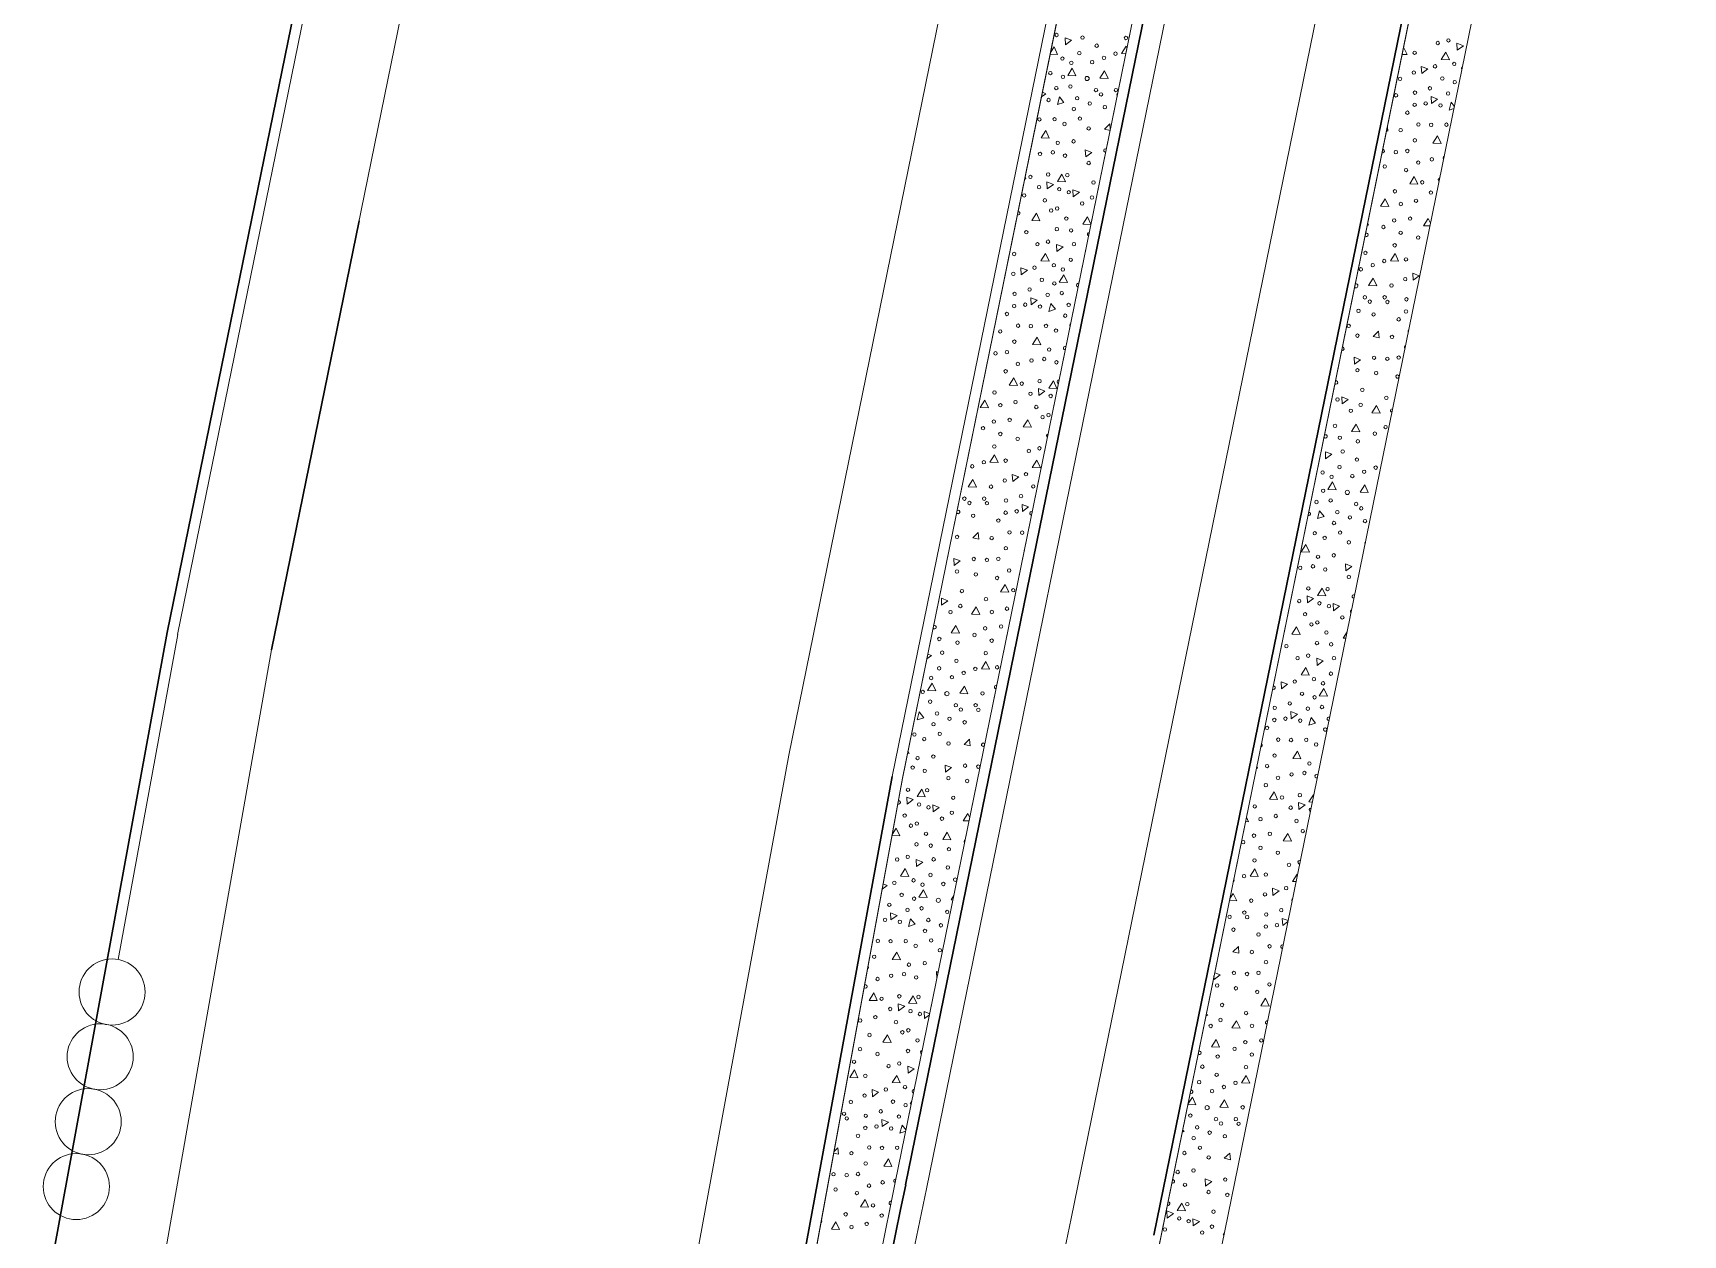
# Model space of a CAD drawing. Extents: x 2536801 to 2538856, y 7112140 to 7131569.
# Drawn here: x 2538468.1 to 2538624.5, y 7130011.7 to 7130125.7 of the extents above; entities that cross this region are included whole.
import ezdxf

# ---------------------------------------------------------------- set-up
doc = ezdxf.new("R2010")
doc.units = 0
doc.header["$LTSCALE"] = 100
doc.header["$MEASUREMENT"] = 0
doc.linetypes.add('DGN Style 1', pattern=[249.36287, 0.414913, -248.947956])
for name, color, linetype, lineweight in [('D_BOC_RMP', 1, 'Continuous', 13), ('D_CTB_1', 2, 'Continuous', 0), ('D_EOS_ML', 7, 'Continuous', 30), ('D_EOS_RMP', 1, 'Continuous', 30), ('D_EOT_ML', 7, 'Continuous', 13), ('D_EOT_RMP', 1, 'Continuous', 13), ('D_RIPRAP_1', 7, 'Continuous', 0)]:
    doc.layers.add(name, color=color, linetype=linetype, lineweight=lineweight)

msp = doc.modelspace()

# ---------------------------------------------------------------- linework, layer by layer
at = {"layer": 'D_BOC_RMP', "lineweight": 0}
msp.add_line((2538572.54, 7129999.62), (2538602.72, 7130147.53), dxfattribs=at)
at = {"layer": 'D_CTB_1', "linetype": 'Continuous', "lineweight": 0, "ltscale": 0.025}
for p, q in [((2538481.84, 7130068.67), (2538703.42, 7131154.81)), ((2538549.83, 7130016.71), (2538577.57, 7130152.66)), ((2538550.5, 7130055.02), (2538570.49, 7130153.01)), ((2538476.2, 7130037.86), (2538481.85, 7130068.67)), ((2538516.11, 7129867.42), (2538550.51, 7130055.04))]:
    msp.add_line(p, q, dxfattribs=at)
at = {"layer": 'D_CTB_1', "linetype": 'Continuous', "lineweight": 13}
for centre in [(2538475.63, 7130034.78), (2538474.5, 7130028.64), (2538473.37, 7130022.49), (2538472.24, 7130016.34)]:
    msp.add_circle(centre, 3.13, dxfattribs=at)
at = {"layer": 'D_CTB_1', "linetype": 'Continuous', "lineweight": 0, "ltscale": 0.025, "extrusion": (0, 0, -1)}
msp.add_arc((-2549729.58, 7127736.07), 11410, 10.761822, 11.529987, dxfattribs=at)
at = {"layer": 'D_EOS_ML'}
for p, q in [((2538480.86, 7130068.86), (2538786.35, 7131566.38)), ((2538430.49, 7129794.15), (2538480.86, 7130068.86)), ((2538515.12, 7129867.6), (2538549.53, 7130055.22))]:
    msp.add_line(p, q, dxfattribs=at)
at = {"layer": 'D_EOS_ML', "color": 253, "linetype": 'DGN Style 1'}
msp.add_line((2538490.73, 7130067.22), (2538763.58, 7131404.71), dxfattribs=at)
at = {"layer": 'D_EOS_RMP'}
for p, q in [((2538550.81, 7130016.51), (2538578.55, 7130152.46)), ((2538574.33, 7130011.72), (2538602.06, 7130147.67))]:
    msp.add_line(p, q, dxfattribs=at)
at = {"layer": 'D_EOS_RMP', "extrusion": (0, 0, -1)}
msp.add_arc((-2549729.58, 7127736.07), 11409, 10.761822, 11.529987, dxfattribs=at)
at = {"layer": 'D_EOT_ML'}
for p, q in [((2538490.73, 7130067.22), (2538796.15, 7131564.38)), ((2538539.73, 7130057.22), (2538559.72, 7130155.2)), ((2538549.53, 7130055.22), (2538569.52, 7130153.2)), ((2538442.29, 7129791.99), (2538490.73, 7130067.22)), ((2538489.5, 7129783.33), (2538539.73, 7130057.22))]:
    msp.add_line(p, q, dxfattribs=at)
at = {"layer": 'D_EOT_RMP'}
for p, q in [((2538552.77, 7130016.11), (2538580.51, 7130152.07)), ((2538566.49, 7130013.32), (2538594.22, 7130149.27))]:
    msp.add_line(p, q, dxfattribs=at)
at = {"layer": 'D_EOT_RMP', "extrusion": (0, 0, -1)}
for radius in [11407, 11393]:
    msp.add_arc((-2549729.58, 7127736.07), radius, 10.536521, 11.529987, dxfattribs=at)
at = {"layer": 'D_RIPRAP_1', "color": 7, "linetype": 'Continuous', "lineweight": 0}
for p, q in [((2538569.64, 7130116.55), (2538570.16, 7130117.05)), ((2538570.17, 7130116.43), (2538569.64, 7130116.55)), ((2538570.16, 7130117.05), (2538570.2, 7130116.57)), ((2538596.49, 7130116.36), (2538596.36, 7130116.39)), ((2538596.45, 7130116.81), (2538596.49, 7130116.36)), ((2538595.1, 7130096.91), (2538595.62, 7130097.4)), ((2538595.68, 7130096.78), (2538595.1, 7130096.91)), ((2538595.62, 7130097.4), (2538595.68, 7130096.78)), ((2538557.17, 7130077.83), (2538557.68, 7130078.33)), ((2538557.74, 7130077.7), (2538557.17, 7130077.83)), ((2538557.68, 7130078.33), (2538557.74, 7130077.7)), ((2538594.29, 7130077.32), (2538594.36, 7130077.39)), ((2538594.34, 7130077.31), (2538594.29, 7130077.32)), ((2538556.35, 7130058.25), (2538556.87, 7130058.74)), ((2538556.87, 7130058.74), (2538556.93, 7130058.12)), ((2538556.93, 7130058.12), (2538556.35, 7130058.25)), ((2538581.81, 7130038.6), (2538582.33, 7130039.1)), ((2538582.39, 7130038.47), (2538581.81, 7130038.6)), ((2538582.33, 7130039.1), (2538582.39, 7130038.47)), ((2538544.46, 7130019.4), (2538544, 7130019.5)), ((2538544.03, 7130019.67), (2538544.4, 7130020.02)), ((2538544.4, 7130020.02), (2538544.46, 7130019.4)), ((2538581, 7130019.02), (2538581.52, 7130019.51)), ((2538581.52, 7130019.51), (2538581.58, 7130018.88)), ((2538581.58, 7130018.88), (2538581, 7130019.02))]:
    msp.add_line(p, q, dxfattribs=at)
at = {"layer": 'D_RIPRAP_1', "color": 7, "lineweight": 0, "flags": 128}
for points in [[(2538612.87, 7130289.8), (2538599.24, 7130293.95), (2538550.51, 7130055.04), (2538550.51, 7130055.04), (2538550.51, 7130055.02), (2538516.11, 7129867.42), (2538516.11, 7129867.42), (2538520.26, 7129866.63)], [(2538577.16, 7129993.93), (2538577.32, 7129993.89), (2538627.21, 7130238.44), (2538627.05, 7130238.47)], [(2538549.83, 7130016.71), (2538577.57, 7130152.66)], [(2538602.72, 7130147.53), (2538572.54, 7129999.62)]]:
    msp.add_lwpolyline(points, dxfattribs=at)
at = {"layer": 'D_RIPRAP_1', "color": 7, "linetype": 'Continuous', "lineweight": 0, "flags": 128}
for points in [[(2538564.54, 7130123.83), (2538564.87, 7130124.36), (2538565.21, 7130123.63), (2538564.51, 7130123.66)], [(2538571.66, 7130123.7), (2538571.26, 7130123.72), (2538571.7, 7130124.41), (2538571.77, 7130124.26)], [(2538597.98, 7130124.34), (2538598.32, 7130123.62), (2538597.84, 7130123.64)], [(2538563.77, 7130120.05), (2538564.09, 7130119.92), (2538563.68, 7130119.62)], [(2538602.75, 7130118.51), (2538602.3, 7130118.37), (2538602.5, 7130119.11), (2538602.79, 7130118.75)], [(2538562.13, 7130112.03), (2538562.21, 7130111.85), (2538562.1, 7130111.86)], [(2538568.35, 7130107.51), (2538567.6, 7130107.54), (2538568.04, 7130108.24), (2538568.36, 7130107.54)], [(2538594.57, 7130107.62), (2538594.65, 7130107.45), (2538594.54, 7130107.45)], [(2538600.48, 7130107.38), (2538599.88, 7130107.4), (2538600.32, 7130108.1), (2538600.53, 7130107.64)], [(2538591.39, 7130092), (2538591.42, 7130091.93), (2538591.37, 7130091.93)], [(2538589.84, 7130084.43), (2538589.86, 7130084.4), (2538589.84, 7130084.4)], [(2538562.04, 7130076.57), (2538562.02, 7130076.57), (2538562.06, 7130076.64)], [(2538592.5, 7130068.3), (2538592.25, 7130068.31), (2538592.63, 7130068.91)], [(2538552.91, 7130066.81), (2538553.25, 7130066.68), (2538552.82, 7130066.36)], [(2538551.03, 7130057.62), (2538551.13, 7130057.4), (2538550.99, 7130057.41)], [(2538589.34, 7130052.78), (2538589.02, 7130052.79), (2538589.45, 7130053.48), (2538589.47, 7130053.44)], [(2538556.82, 7130050.99), (2538556.25, 7130051.01), (2538556.69, 7130051.71), (2538556.88, 7130051.28)], [(2538583.1, 7130051.36), (2538583.3, 7130050.92), (2538583.01, 7130050.93)], [(2538549.54, 7130049.71), (2538549.91, 7130050.3), (2538550.25, 7130049.58), (2538549.52, 7130049.61)], [(2538587.8, 7130045.25), (2538587.46, 7130045.26), (2538587.89, 7130045.96), (2538587.93, 7130045.88)], [(2538548.68, 7130045.03), (2538549.06, 7130044.88), (2538548.59, 7130044.53)], [(2538555.3, 7130043.49), (2538555.11, 7130043.5), (2538555.38, 7130043.93)], [(2538581.52, 7130043.65), (2538581.83, 7130044.13), (2538582.17, 7130043.41), (2538581.48, 7130043.44)], [(2538587.03, 7130041.46), (2538586.53, 7130041.09), (2538586.49, 7130041.76), (2538587.05, 7130041.55)], [(2538553.78, 7130036.04), (2538553.77, 7130036.04), (2538553.73, 7130036.71), (2538553.9, 7130036.64)], [(2538580.09, 7130036.61), (2538580.62, 7130036.4), (2538580.04, 7130035.98), (2538580.02, 7130036.3)], [(2538553.08, 7130032.62), (2538552.6, 7130032.26), (2538552.56, 7130032.93), (2538553.1, 7130032.72)], [(2538579.29, 7130032.69), (2538579.45, 7130032.63), (2538579.24, 7130032.48)], [(2538551.35, 7130024.17), (2538551.25, 7130024.18), (2538551.4, 7130024.42)], [(2538577.54, 7130024.14), (2538577.97, 7130024.81), (2538578.31, 7130024.09), (2538577.54, 7130024.12)], [(2538550.83, 7130021.59), (2538550.27, 7130021.4), (2538550.47, 7130022.15), (2538550.85, 7130021.68)], [(2538577.05, 7130021.71), (2538577.18, 7130021.55), (2538577, 7130021.49)], [(2538549.29, 7130014.02), (2538549.29, 7130014.09), (2538549.3, 7130014.08)], [(2538580.97, 7130011.78), (2538580.9, 7130011.78), (2538581.01, 7130011.96)]]:
    msp.add_lwpolyline(points, dxfattribs=at)
for points in [[(2538565.95, 7130124.55), (2538565.92, 7130125.22), (2538566.53, 7130124.98)], [(2538603.07, 7130124.04), (2538603.04, 7130124.71), (2538603.65, 7130124.47)], [(2538599.7, 7130121.83), (2538599.66, 7130122.5), (2538600.28, 7130122.26)], [(2538602.33, 7130123.12), (2538601.55, 7130123.15), (2538601.99, 7130123.85)], [(2538566.94, 7130121.62), (2538566.16, 7130121.65), (2538566.6, 7130122.35)], [(2538569.99, 7130121.36), (2538569.21, 7130121.39), (2538569.65, 7130122.09)], [(2538565.81, 7130119.09), (2538565.18, 7130118.88), (2538565.38, 7130119.62)], [(2538600.63, 7130118.98), (2538600.59, 7130119.66), (2538601.21, 7130119.41)], [(2538564.42, 7130115.71), (2538563.64, 7130115.74), (2538564.08, 7130116.44)], [(2538601.54, 7130115.2), (2538600.76, 7130115.23), (2538601.2, 7130115.92)], [(2538567.87, 7130113.93), (2538567.83, 7130114.6), (2538568.45, 7130114.35)], [(2538564.23, 7130110.89), (2538564.2, 7130111.56), (2538564.82, 7130111.32)], [(2538565.96, 7130111.57), (2538565.18, 7130111.61), (2538565.62, 7130112.3)], [(2538599.34, 7130111.34), (2538598.56, 7130111.37), (2538599, 7130112.07)], [(2538566.69, 7130110.15), (2538566.66, 7130110.82), (2538567.27, 7130110.58)], [(2538563.53, 7130107.88), (2538562.76, 7130107.91), (2538563.2, 7130108.61)], [(2538596.58, 7130109.23), (2538595.81, 7130109.26), (2538596.25, 7130109.95)], [(2538565.14, 7130104.97), (2538565.1, 7130105.64), (2538565.72, 7130105.4)], [(2538564.4, 7130104.05), (2538563.62, 7130104.08), (2538564.06, 7130104.77)], [(2538597.5, 7130104.04), (2538596.73, 7130104.07), (2538597.17, 7130104.77)], [(2538561.76, 7130102.75), (2538561.73, 7130103.42), (2538562.34, 7130103.18)], [(2538566.13, 7130102.04), (2538565.35, 7130102.07), (2538565.79, 7130102.76)], [(2538595.45, 7130101.71), (2538594.67, 7130101.75), (2538595.11, 7130102.44)], [(2538598.88, 7130102.24), (2538598.85, 7130102.91), (2538599.46, 7130102.67)], [(2538562.69, 7130099.91), (2538562.66, 7130100.58), (2538563.27, 7130100.34)], [(2538565, 7130099.5), (2538564.36, 7130099.29), (2538564.57, 7130100.04)], [(2538563.61, 7130096.12), (2538562.83, 7130096.16), (2538563.27, 7130096.85)], [(2538593.33, 7130094.28), (2538593.29, 7130094.95), (2538593.91, 7130094.71)], [(2538561.4, 7130092.27), (2538560.62, 7130092.3), (2538561.06, 7130092.99)], [(2538563.42, 7130091.31), (2538563.39, 7130091.98), (2538564, 7130091.74)], [(2538565.14, 7130091.99), (2538564.37, 7130092.02), (2538564.81, 7130092.71)], [(2538558.65, 7130090.15), (2538557.87, 7130090.18), (2538558.31, 7130090.88)], [(2538592.16, 7130090.51), (2538592.12, 7130091.18), (2538592.74, 7130090.93)], [(2538595.77, 7130089.64), (2538594.99, 7130089.67), (2538595.43, 7130090.37)], [(2538562.72, 7130088.3), (2538561.94, 7130088.33), (2538562.38, 7130089.02)], [(2538593.84, 7130087.86), (2538593.06, 7130087.9), (2538593.5, 7130088.59)], [(2538559.57, 7130084.97), (2538558.79, 7130085), (2538559.23, 7130085.69)], [(2538563.58, 7130084.46), (2538562.81, 7130084.49), (2538563.25, 7130085.19)], [(2538590.6, 7130085.32), (2538590.57, 7130085.99), (2538591.18, 7130085.75)], [(2538560.95, 7130083.17), (2538560.91, 7130083.84), (2538561.53, 7130083.6)], [(2538557.52, 7130082.64), (2538556.74, 7130082.67), (2538557.18, 7130083.36)], [(2538591.59, 7130082.39), (2538590.81, 7130082.42), (2538591.25, 7130083.12)], [(2538594.64, 7130082.13), (2538593.86, 7130082.16), (2538594.3, 7130082.85)], [(2538561.88, 7130080.33), (2538561.84, 7130081), (2538562.46, 7130080.75)], [(2538590.46, 7130079.86), (2538589.83, 7130079.65), (2538590.03, 7130080.39)], [(2538589.07, 7130076.48), (2538588.29, 7130076.51), (2538588.73, 7130077.2)], [(2538555.39, 7130075.21), (2538555.36, 7130075.88), (2538555.97, 7130075.63)], [(2538592.51, 7130074.7), (2538592.48, 7130075.37), (2538593.09, 7130075.12)], [(2538560.59, 7130072.68), (2538559.81, 7130072.71), (2538560.25, 7130073.41)], [(2538590.61, 7130072.34), (2538589.83, 7130072.37), (2538590.27, 7130073.07)], [(2538554.22, 7130071.43), (2538554.19, 7130072.1), (2538554.8, 7130071.86)], [(2538557.84, 7130070.57), (2538557.06, 7130070.6), (2538557.5, 7130071.29)], [(2538588.88, 7130071.66), (2538588.85, 7130072.33), (2538589.46, 7130072.09)], [(2538591.34, 7130070.92), (2538591.31, 7130071.59), (2538591.92, 7130071.35)], [(2538555.91, 7130068.79), (2538555.13, 7130068.82), (2538555.57, 7130069.52)], [(2538588.18, 7130068.65), (2538587.4, 7130068.68), (2538587.84, 7130069.38)], [(2538589.79, 7130065.74), (2538589.75, 7130066.41), (2538590.37, 7130066.16)], [(2538558.76, 7130065.38), (2538557.98, 7130065.41), (2538558.42, 7130066.11)], [(2538589.05, 7130064.81), (2538588.27, 7130064.85), (2538588.71, 7130065.54)], [(2538553.66, 7130063.32), (2538552.88, 7130063.35), (2538553.32, 7130064.04)], [(2538556.7, 7130063.05), (2538555.93, 7130063.09), (2538556.37, 7130063.78)], [(2538586.41, 7130063.52), (2538586.38, 7130064.19), (2538586.99, 7130063.95)], [(2538590.78, 7130062.81), (2538590, 7130062.84), (2538590.44, 7130063.53)], [(2538552.53, 7130060.78), (2538551.89, 7130060.57), (2538552.1, 7130061.32)], [(2538587.34, 7130060.68), (2538587.31, 7130061.35), (2538587.92, 7130061.11)], [(2538589.65, 7130060.27), (2538589.01, 7130060.06), (2538589.22, 7130060.81)], [(2538588.25, 7130056.89), (2538587.48, 7130056.92), (2538587.92, 7130057.62)], [(2538554.58, 7130055.62), (2538554.54, 7130056.29), (2538555.16, 7130056.05)], [(2538552.67, 7130053.27), (2538551.89, 7130053.3), (2538552.33, 7130053.99)], [(2538586.05, 7130053.04), (2538585.27, 7130053.07), (2538585.71, 7130053.76)], [(2538550.95, 7130052.59), (2538550.91, 7130053.26), (2538551.53, 7130053.02)], [(2538553.41, 7130051.85), (2538553.37, 7130052.52), (2538553.99, 7130052.27)], [(2538588.07, 7130052.08), (2538588.03, 7130052.75), (2538588.65, 7130052.51)], [(2538555.09, 7130049.2), (2538554.32, 7130049.24), (2538554.75, 7130049.93)], [(2538587.37, 7130049.07), (2538586.59, 7130049.1), (2538587.03, 7130049.79)], [(2538551.11, 7130045.74), (2538550.33, 7130045.77), (2538550.77, 7130046.47)], [(2538551.85, 7130046.66), (2538551.82, 7130047.33), (2538552.43, 7130047.09)], [(2538584.22, 7130045.73), (2538583.44, 7130045.77), (2538583.88, 7130046.46)], [(2538552.84, 7130043.73), (2538552.07, 7130043.76), (2538552.51, 7130044.46)], [(2538585.6, 7130043.94), (2538585.56, 7130044.61), (2538586.18, 7130044.37)], [(2538549.41, 7130041.61), (2538549.37, 7130042.28), (2538549.99, 7130042.03)], [(2538551.71, 7130041.2), (2538551.08, 7130040.99), (2538551.28, 7130041.73)], [(2538550.32, 7130037.82), (2538549.54, 7130037.85), (2538549.98, 7130038.54)], [(2538548.12, 7130033.96), (2538547.34, 7130033.99), (2538547.78, 7130034.69)], [(2538550.14, 7130033), (2538550.1, 7130033.67), (2538550.72, 7130033.43)], [(2538551.86, 7130033.68), (2538551.08, 7130033.72), (2538551.52, 7130034.41)], [(2538585.24, 7130033.45), (2538584.46, 7130033.48), (2538584.9, 7130034.18)], [(2538582.49, 7130031.34), (2538581.71, 7130031.37), (2538582.15, 7130032.06)], [(2538549.44, 7130029.99), (2538548.66, 7130030.02), (2538549.1, 7130030.72)], [(2538580.55, 7130029.56), (2538579.78, 7130029.59), (2538580.22, 7130030.29)], [(2538546.28, 7130026.66), (2538545.51, 7130026.69), (2538545.95, 7130027.39)], [(2538551.04, 7130027.08), (2538551.01, 7130027.75), (2538551.62, 7130027.51)], [(2538550.3, 7130026.16), (2538549.52, 7130026.19), (2538549.96, 7130026.88)], [(2538583.41, 7130026.15), (2538582.63, 7130026.18), (2538583.07, 7130026.88)], [(2538547.66, 7130024.86), (2538547.63, 7130025.53), (2538548.25, 7130025.29)], [(2538581.35, 7130023.82), (2538580.58, 7130023.85), (2538581.02, 7130024.55)], [(2538548.6, 7130022.02), (2538548.56, 7130022.69), (2538549.18, 7130022.45)], [(2538549.51, 7130018.23), (2538548.73, 7130018.27), (2538549.17, 7130018.96)], [(2538579.23, 7130016.39), (2538579.19, 7130017.06), (2538579.81, 7130016.82)], [(2538547.3, 7130014.38), (2538546.53, 7130014.41), (2538546.97, 7130015.1)], [(2538577.32, 7130014.04), (2538576.54, 7130014.07), (2538576.98, 7130014.76)], [(2538575.6, 7130013.36), (2538575.56, 7130014.03), (2538576.18, 7130013.79)], [(2538578.06, 7130012.62), (2538578.02, 7130013.29), (2538578.64, 7130013.04)], [(2538544.55, 7130012.26), (2538543.77, 7130012.29), (2538544.21, 7130012.99)]]:
    msp.add_lwpolyline(points, close=True, dxfattribs=at)
at = {"layer": 'D_RIPRAP_1', "color": 7, "linetype": 'Continuous', "lineweight": 0}
for centre, radius in [((2538565.11, 7130125.48), 0.163), ((2538567.56, 7130125.24), 0.163), ((2538568.91, 7130124.47), 0.163), ((2538571.68, 7130125.2), 0.163), ((2538601.22, 7130124.72), 0.163), ((2538602.23, 7130124.97), 0.163), ((2538565.66, 7130123.25), 0.163), ((2538566.51, 7130122.84), 0.163), ((2538567.26, 7130123.76), 0.163), ((2538568.48, 7130122.91), 0.163), ((2538569.6, 7130123.32), 0.163), ((2538570.69, 7130123.71), 0.163), ((2538599.03, 7130123.8), 0.163), ((2538600.96, 7130122.51), 0.163), ((2538602.78, 7130122.74), 0.163), ((2538564.52, 7130121.87), 0.163), ((2538565.71, 7130121.52), 0.163), ((2538568, 7130121.36), 0.199), ((2538597.65, 7130121.33), 0.163), ((2538598.95, 7130121.92), 0.163), ((2538601.65, 7130121.36), 0.163), ((2538602.83, 7130121.01), 0.163), ((2538564.35, 7130119.32), 0.163), ((2538565.08, 7130120.45), 0.163), ((2538566.42, 7130120.6), 0.163), ((2538567.06, 7130119.49), 0.163), ((2538568.84, 7130120.26), 0.163), ((2538569.32, 7130119.85), 0.163), ((2538570.73, 7130120.26), 0.163), ((2538597.26, 7130119.76), 0.163), ((2538599.06, 7130120.02), 0.163), ((2538600.48, 7130120.43), 0.163), ((2538602.2, 7130119.94), 0.163), ((2538566.74, 7130118.46), 0.163), ((2538568.25, 7130118.99), 0.163), ((2538569.68, 7130118.64), 0.163), ((2538598.34, 7130118.12), 0.163), ((2538599.03, 7130118.87), 0.163), ((2538600.08, 7130119), 0.163), ((2538601.48, 7130118.81), 0.163), ((2538563.48, 7130117.48), 0.163), ((2538564.92, 7130117.5), 0.163), ((2538565.86, 7130117.05), 0.163), ((2538567.32, 7130117.56), 0.163), ((2538568.15, 7130116.63), 0.163), ((2538597.71, 7130116.46), 0.163), ((2538599.39, 7130117), 0.163), ((2538600.6, 7130116.97), 0.163), ((2538602.04, 7130116.98), 0.163), ((2538565.22, 7130115.26), 0.163), ((2538566.72, 7130115.4), 0.163), ((2538598.34, 7130114.49), 0.163), ((2538599.05, 7130115.5), 0.163), ((2538563.54, 7130114.21), 0.163), ((2538564.75, 7130114.36), 0.163), ((2538565.91, 7130114.05), 0.163), ((2538568.15, 7130113.35), 0.163), ((2538596.2, 7130113.02), 0.163), ((2538597.25, 7130114.38), 0.163), ((2538599.37, 7130113.39), 0.163), ((2538600.66, 7130113.7), 0.163), ((2538562.63, 7130112.03), 0.163), ((2538564.31, 7130112.26), 0.163), ((2538566.13, 7130112.2), 0.163), ((2538568.61, 7130111.5), 0.163), ((2538598.22, 7130112.68), 0.163), ((2538599.75, 7130111.52), 0.163), ((2538562.04, 7130110.28), 0.163), ((2538563.45, 7130111.06), 0.163), ((2538564, 7130109.81), 0.163), ((2538565.36, 7130110.86), 0.163), ((2538566.26, 7130110.58), 0.163), ((2538568.46, 7130110.08), 0.163), ((2538597.16, 7130110.67), 0.163), ((2538600.57, 7130110.55), 0.163), ((2538564.6, 7130108.85), 0.163), ((2538565.16, 7130109.04), 0.163), ((2538567.53, 7130109.51), 0.163), ((2538597.72, 7130109.46), 0.163), ((2538599.16, 7130109.77), 0.163), ((2538562.24, 7130106.79), 0.163), ((2538565.13, 7130107.08), 0.163), ((2538566.03, 7130108.08), 0.163), ((2538566.48, 7130106.96), 0.163), ((2538596.07, 7130107.28), 0.163), ((2538597.09, 7130107.91), 0.163), ((2538597.71, 7130106.74), 0.163), ((2538598.6, 7130108.08), 0.163), ((2538563.29, 7130105.65), 0.163), ((2538564.3, 7130105.89), 0.163), ((2538566.75, 7130105.66), 0.163), ((2538597.14, 7130105.55), 0.163), ((2538599.36, 7130106.28), 0.163), ((2538561.09, 7130104.73), 0.163), ((2538564.85, 7130103.66), 0.163), ((2538566.45, 7130104.18), 0.163), ((2538594.37, 7130104.83), 0.163), ((2538595.06, 7130103.67), 0.163), ((2538596.15, 7130104.06), 0.163), ((2538598.21, 7130104.21), 0.163), ((2538561.01, 7130102.85), 0.163), ((2538563.02, 7130103.43), 0.163), ((2538563.71, 7130102.28), 0.163), ((2538565.7, 7130103.26), 0.163), ((2538593.94, 7130103.27), 0.163), ((2538598.14, 7130102.34), 0.163), ((2538561.13, 7130100.94), 0.163), ((2538562.55, 7130101.36), 0.163), ((2538564.26, 7130100.86), 0.163), ((2538564.9, 7130101.94), 0.163), ((2538565.6, 7130101.02), 0.163), ((2538594.31, 7130100.62), 0.163), ((2538596.19, 7130100.62), 0.163), ((2538596.84, 7130101.74), 0.163), ((2538598.25, 7130100.43), 0.163), ((2538560.4, 7130099.04), 0.163), ((2538561.09, 7130099.79), 0.163), ((2538562.14, 7130099.92), 0.163), ((2538563.54, 7130099.74), 0.163), ((2538565.93, 7130098.88), 0.163), ((2538566.25, 7130099.9), 0.163), ((2538593.71, 7130099.34), 0.163), ((2538594.78, 7130100.21), 0.163), ((2538595.14, 7130099), 0.163), ((2538596.45, 7130100.18), 0.163), ((2538598.21, 7130099.28), 0.163), ((2538559.77, 7130097.39), 0.163), ((2538561.46, 7130097.93), 0.163), ((2538562.67, 7130097.89), 0.163), ((2538564.11, 7130097.91), 0.163), ((2538565.05, 7130097.47), 0.163), ((2538592.79, 7130097.91), 0.163), ((2538597.52, 7130098.53), 0.163), ((2538561.11, 7130096.42), 0.163), ((2538593.61, 7130096.99), 0.163), ((2538596.89, 7130096.87), 0.163), ((2538559.32, 7130095.31), 0.163), ((2538560.4, 7130095.42), 0.163), ((2538561.44, 7130094.31), 0.163), ((2538562.73, 7130094.63), 0.163), ((2538563.94, 7130094.77), 0.163), ((2538564.41, 7130095.67), 0.163), ((2538565.09, 7130094.46), 0.163), ((2538595.19, 7130094.89), 0.163), ((2538596.44, 7130094.8), 0.163), ((2538597.52, 7130094.91), 0.163), ((2538560.28, 7130093.61), 0.163), ((2538563.5, 7130092.67), 0.163), ((2538593.61, 7130093.71), 0.163), ((2538595.39, 7130093.44), 0.163), ((2538559.23, 7130091.6), 0.163), ((2538561.81, 7130092.44), 0.163), ((2538562.64, 7130091.48), 0.163), ((2538564.55, 7130091.27), 0.163), ((2538594.07, 7130091.85), 0.163), ((2538596.35, 7130091.09), 0.163), ((2538559.78, 7130090.39), 0.163), ((2538561.22, 7130090.69), 0.163), ((2538563.19, 7130090.22), 0.163), ((2538591.72, 7130090.94), 0.163), ((2538592.99, 7130089.87), 0.163), ((2538593.92, 7130090.43), 0.163), ((2538558.14, 7130088.21), 0.163), ((2538559.16, 7130088.84), 0.163), ((2538560.66, 7130089), 0.163), ((2538563.78, 7130089.26), 0.163), ((2538564.34, 7130089.46), 0.163), ((2538591.49, 7130088.44), 0.163), ((2538596.28, 7130088.32), 0.163), ((2538559.21, 7130086.48), 0.163), ((2538559.78, 7130087.67), 0.163), ((2538561.42, 7130087.21), 0.163), ((2538591.94, 7130087.31), 0.163), ((2538593.65, 7130086.97), 0.163), ((2538595.26, 7130087.7), 0.163), ((2538558.22, 7130084.99), 0.163), ((2538560.28, 7130085.14), 0.163), ((2538562.48, 7130086.06), 0.163), ((2538563.48, 7130086.31), 0.163), ((2538592.21, 7130086.01), 0.163), ((2538593.56, 7130085.24), 0.163), ((2538557.12, 7130084.6), 0.163), ((2538560.2, 7130083.26), 0.163), ((2538562.21, 7130083.85), 0.163), ((2538590.31, 7130084.02), 0.163), ((2538591.16, 7130083.61), 0.163), ((2538591.91, 7130084.53), 0.163), ((2538593.13, 7130083.68), 0.163), ((2538594.25, 7130084.09), 0.163), ((2538595.34, 7130084.48), 0.163), ((2538558.9, 7130082.67), 0.163), ((2538561.74, 7130081.77), 0.163), ((2538562.9, 7130082.7), 0.163), ((2538590.36, 7130082.29), 0.163), ((2538592.65, 7130082.13), 0.199), ((2538556.37, 7130081.54), 0.163), ((2538556.85, 7130081.13), 0.163), ((2538558.25, 7130081.54), 0.163), ((2538558.51, 7130081.1), 0.163), ((2538560.28, 7130080.21), 0.163), ((2538560.32, 7130081.36), 0.163), ((2538561.33, 7130080.34), 0.163), ((2538589.73, 7130081.22), 0.163), ((2538591.07, 7130081.37), 0.163), ((2538591.71, 7130080.26), 0.163), ((2538593.49, 7130081.03), 0.163), ((2538593.97, 7130080.62), 0.163), ((2538557.21, 7130079.92), 0.163), ((2538559.59, 7130079.46), 0.163), ((2538591.39, 7130079.23), 0.163), ((2538592.9, 7130079.76), 0.163), ((2538594.33, 7130079.41), 0.163), ((2538555.68, 7130077.91), 0.163), ((2538558.96, 7130077.8), 0.163), ((2538560.65, 7130078.34), 0.163), ((2538561.85, 7130078.31), 0.163), ((2538589.57, 7130078.26), 0.163), ((2538590.51, 7130077.82), 0.163), ((2538591.97, 7130078.32), 0.163), ((2538592.8, 7130077.4), 0.163), ((2538557.26, 7130075.82), 0.163), ((2538558.51, 7130075.73), 0.163), ((2538559.59, 7130075.83), 0.163), ((2538560.3, 7130076.84), 0.163), ((2538589.87, 7130076.03), 0.163), ((2538591.37, 7130076.17), 0.163), ((2538555.67, 7130074.63), 0.163), ((2538557.46, 7130074.36), 0.163), ((2538559.47, 7130074.02), 0.163), ((2538560.62, 7130074.73), 0.163), ((2538588.19, 7130074.98), 0.163), ((2538589.4, 7130075.12), 0.163), ((2538590.56, 7130074.82), 0.163), ((2538592.8, 7130074.12), 0.163), ((2538556.14, 7130072.78), 0.163), ((2538561, 7130072.86), 0.163), ((2538588.96, 7130073.03), 0.163), ((2538590.78, 7130072.97), 0.163), ((2538555.06, 7130070.79), 0.163), ((2538555.99, 7130071.36), 0.163), ((2538558.42, 7130072.01), 0.163), ((2538558.97, 7130070.8), 0.163), ((2538560.41, 7130071.11), 0.163), ((2538588.1, 7130071.83), 0.163), ((2538590.01, 7130071.62), 0.163), ((2538590.91, 7130071.35), 0.163), ((2538558.34, 7130069.25), 0.163), ((2538559.85, 7130069.42), 0.163), ((2538588.65, 7130070.58), 0.163), ((2538589.25, 7130069.62), 0.163), ((2538589.81, 7130069.81), 0.163), ((2538592.18, 7130070.28), 0.163), ((2538554, 7130068.24), 0.163), ((2538555.72, 7130067.89), 0.163), ((2538557.33, 7130068.62), 0.163), ((2538558.96, 7130068.08), 0.163), ((2538589.78, 7130067.85), 0.163), ((2538590.67, 7130068.85), 0.163), ((2538591.12, 7130067.73), 0.163), ((2538554.27, 7130066.94), 0.163), ((2538555.62, 7130066.17), 0.163), ((2538558.4, 7130066.89), 0.163), ((2538586.88, 7130067.56), 0.163), ((2538587.94, 7130066.42), 0.163), ((2538588.94, 7130066.66), 0.163), ((2538591.39, 7130066.42), 0.163), ((2538553.23, 7130064.54), 0.163), ((2538553.98, 7130065.46), 0.163), ((2538555.19, 7130064.61), 0.163), ((2538556.31, 7130065.02), 0.163), ((2538557.41, 7130065.4), 0.163), ((2538559.47, 7130065.55), 0.163), ((2538591.1, 7130064.95), 0.163), ((2538552.43, 7130063.22), 0.163), ((2538554.72, 7130063.05), 0.199), ((2538558.09, 7130063.08), 0.163), ((2538587.67, 7130064.2), 0.163), ((2538588.36, 7130063.05), 0.163), ((2538589.49, 7130064.43), 0.163), ((2538590.35, 7130064.03), 0.163), ((2538553.13, 7130062.3), 0.163), ((2538555.56, 7130061.96), 0.163), ((2538556.04, 7130061.55), 0.163), ((2538557.44, 7130061.96), 0.163), ((2538557.7, 7130061.52), 0.163), ((2538585.78, 7130061.71), 0.163), ((2538587.2, 7130062.13), 0.163), ((2538588.91, 7130061.63), 0.163), ((2538589.55, 7130062.71), 0.163), ((2538590.25, 7130061.79), 0.163), ((2538553.45, 7130060.16), 0.163), ((2538553.78, 7130061.18), 0.163), ((2538554.96, 7130060.68), 0.163), ((2538556.4, 7130060.34), 0.163), ((2538585.05, 7130059.81), 0.163), ((2538585.74, 7130060.56), 0.163), ((2538586.79, 7130060.69), 0.163), ((2538588.19, 7130060.5), 0.163), ((2538551.64, 7130059.19), 0.163), ((2538552.57, 7130058.75), 0.163), ((2538554.04, 7130059.25), 0.163), ((2538554.87, 7130058.33), 0.163), ((2538586.11, 7130058.7), 0.163), ((2538587.32, 7130058.66), 0.163), ((2538588.76, 7130058.68), 0.163), ((2538589.7, 7130058.24), 0.163), ((2538551.94, 7130056.95), 0.163), ((2538553.43, 7130057.09), 0.163), ((2538585.76, 7130057.19), 0.163), ((2538551.47, 7130056.05), 0.163), ((2538552.62, 7130055.74), 0.163), ((2538556.44, 7130056.23), 0.163), ((2538557.69, 7130056.14), 0.163), ((2538585.05, 7130056.19), 0.163), ((2538587.37, 7130055.4), 0.163), ((2538588.59, 7130055.54), 0.163), ((2538589.06, 7130056.44), 0.163), ((2538551.03, 7130053.95), 0.163), ((2538552.85, 7130053.9), 0.163), ((2538554.86, 7130055.05), 0.163), ((2538556.64, 7130054.78), 0.163), ((2538584.93, 7130054.38), 0.163), ((2538586.09, 7130055.08), 0.163), ((2538552.08, 7130052.55), 0.163), ((2538552.97, 7130052.28), 0.163), ((2538555.32, 7130053.19), 0.163), ((2538583.88, 7130052.37), 0.163), ((2538586.46, 7130053.21), 0.163), ((2538587.29, 7130052.25), 0.163), ((2538588.15, 7130053.44), 0.163), ((2538550.72, 7130051.5), 0.163), ((2538551.31, 7130050.54), 0.163), ((2538551.87, 7130050.74), 0.163), ((2538554.25, 7130051.21), 0.163), ((2538555.18, 7130051.77), 0.163), ((2538584.43, 7130051.16), 0.163), ((2538585.87, 7130051.46), 0.163), ((2538587.84, 7130050.99), 0.163), ((2538552.74, 7130049.78), 0.163), ((2538582.79, 7130048.98), 0.163), ((2538583.81, 7130049.6), 0.163), ((2538585.31, 7130049.77), 0.163), ((2538588.43, 7130050.03), 0.163), ((2538550.01, 7130047.34), 0.163), ((2538551.01, 7130047.59), 0.163), ((2538551.84, 7130048.78), 0.163), ((2538553.19, 7130048.65), 0.163), ((2538553.46, 7130047.35), 0.163), ((2538554.91, 7130048.31), 0.163), ((2538584.43, 7130048.44), 0.163), ((2538586.07, 7130047.98), 0.163), ((2538553.16, 7130045.87), 0.163), ((2538554.81, 7130046.58), 0.163), ((2538582.87, 7130045.76), 0.163), ((2538583.86, 7130047.25), 0.163), ((2538584.93, 7130045.91), 0.163), ((2538587.13, 7130046.83), 0.163), ((2538549.74, 7130045.13), 0.163), ((2538551.56, 7130045.36), 0.163), ((2538552.41, 7130044.95), 0.163), ((2538554.38, 7130045.02), 0.163), ((2538555.5, 7130045.43), 0.163), ((2538586.86, 7130044.62), 0.163), ((2538549.26, 7130043.05), 0.163), ((2538550.43, 7130043.98), 0.163), ((2538551.61, 7130043.63), 0.163), ((2538552.32, 7130042.71), 0.163), ((2538553.9, 7130043.47), 0.199), ((2538583.55, 7130043.44), 0.163), ((2538584.85, 7130044.03), 0.163), ((2538548.86, 7130041.62), 0.163), ((2538550.26, 7130041.43), 0.163), ((2538550.98, 7130042.56), 0.163), ((2538552.96, 7130041.6), 0.163), ((2538554.15, 7130041.1), 0.163), ((2538554.75, 7130042.37), 0.163), ((2538581.5, 7130041.9), 0.163), ((2538582.9, 7130042.31), 0.163), ((2538583.16, 7130041.87), 0.163), ((2538584.97, 7130042.13), 0.163), ((2538585.98, 7130041.11), 0.163), ((2538586.39, 7130042.54), 0.163), ((2538548.17, 7130039.62), 0.163), ((2538549.38, 7130039.59), 0.163), ((2538550.82, 7130039.6), 0.163), ((2538552.64, 7130040.57), 0.163), ((2538553.23, 7130039.67), 0.163), ((2538581.86, 7130040.69), 0.163), ((2538584.24, 7130040.23), 0.163), ((2538584.93, 7130040.98), 0.163), ((2538547.83, 7130038.12), 0.163), ((2538551.76, 7130039.16), 0.163), ((2538554.05, 7130038.74), 0.163), ((2538583.61, 7130038.57), 0.163), ((2538585.29, 7130039.11), 0.163), ((2538550.66, 7130036.47), 0.163), ((2538551.12, 7130037.37), 0.163), ((2538552.62, 7130037.51), 0.163), ((2538581.91, 7130036.59), 0.163), ((2538583.15, 7130036.49), 0.163), ((2538584.24, 7130036.6), 0.163), ((2538584.95, 7130037.61), 0.163), ((2538548.15, 7130036.01), 0.163), ((2538549.44, 7130036.32), 0.163), ((2538551.81, 7130036.16), 0.163), ((2538580.32, 7130035.4), 0.163), ((2538582.1, 7130035.13), 0.163), ((2538584.12, 7130034.79), 0.163), ((2538585.27, 7130035.5), 0.163), ((2538548.53, 7130034.14), 0.163), ((2538550.21, 7130034.37), 0.163), ((2538552.03, 7130034.31), 0.163), ((2538580.79, 7130033.55), 0.163), ((2538546.5, 7130032.08), 0.163), ((2538547.94, 7130032.39), 0.163), ((2538549.35, 7130033.17), 0.163), ((2538549.9, 7130031.92), 0.163), ((2538551.27, 7130032.96), 0.163), ((2538552.16, 7130032.69), 0.163), ((2538580.64, 7130032.13), 0.163), ((2538583.06, 7130032.78), 0.163), ((2538547.38, 7130030.7), 0.163), ((2538550.5, 7130030.96), 0.163), ((2538551.06, 7130031.15), 0.163), ((2538551.93, 7130030.19), 0.163), ((2538579.71, 7130031.56), 0.163), ((2538583.62, 7130031.57), 0.163), ((2538584.5, 7130030.19), 0.163), ((2538546.49, 7130029.36), 0.163), ((2538548.14, 7130028.9), 0.163), ((2538551.03, 7130029.19), 0.163), ((2538580.37, 7130028.66), 0.163), ((2538581.97, 7130029.39), 0.163), ((2538582.99, 7130030.02), 0.163), ((2538583.61, 7130028.85), 0.163), ((2538545.92, 7130028.17), 0.163), ((2538549.19, 7130027.76), 0.163), ((2538550.2, 7130028), 0.163), ((2538578.92, 7130027.7), 0.163), ((2538583.05, 7130027.66), 0.163), ((2538546.99, 7130026.83), 0.163), ((2538548.93, 7130025.54), 0.163), ((2538550.75, 7130025.77), 0.163), ((2538578.62, 7130026.23), 0.163), ((2538580.27, 7130026.94), 0.163), ((2538580.96, 7130025.78), 0.163), ((2538582.06, 7130026.17), 0.163), ((2538545.62, 7130024.36), 0.163), ((2538546.92, 7130024.96), 0.163), ((2538549.61, 7130024.39), 0.163), ((2538550.8, 7130024.05), 0.163), ((2538579.37, 7130023.82), 0.199), ((2538579.84, 7130025.38), 0.163), ((2538582.74, 7130023.85), 0.163), ((2538544.97, 7130023.24), 0.163), ((2538545.23, 7130022.8), 0.163), ((2538547.03, 7130023.05), 0.163), ((2538548.45, 7130023.47), 0.163), ((2538550.17, 7130022.97), 0.163), ((2538577.78, 7130023.07), 0.163), ((2538580.21, 7130022.73), 0.163), ((2538580.69, 7130022.32), 0.163), ((2538582.09, 7130022.73), 0.163), ((2538582.35, 7130022.29), 0.163), ((2538546.3, 7130021.15), 0.163), ((2538546.99, 7130021.9), 0.163), ((2538548.05, 7130022.03), 0.163), ((2538549.44, 7130021.84), 0.163), ((2538578.1, 7130020.93), 0.163), ((2538578.43, 7130021.95), 0.163), ((2538579.61, 7130021.45), 0.163), ((2538581.05, 7130021.11), 0.163), ((2538545.67, 7130019.5), 0.163), ((2538547.36, 7130020.04), 0.163), ((2538548.57, 7130020), 0.163), ((2538550.01, 7130020.02), 0.163), ((2538577.22, 7130019.52), 0.163), ((2538578.69, 7130020.02), 0.163), ((2538547.02, 7130018.53), 0.163), ((2538576.58, 7130017.72), 0.163), ((2538578.08, 7130017.86), 0.163), ((2538579.52, 7130019.1), 0.163), ((2538543.97, 7130017.51), 0.163), ((2538544.17, 7130016.06), 0.163), ((2538545.22, 7130017.42), 0.163), ((2538546.3, 7130017.53), 0.163), ((2538547.34, 7130016.42), 0.163), ((2538548.63, 7130016.74), 0.163), ((2538577.27, 7130016.51), 0.163), ((2538581.09, 7130017), 0.163), ((2538546.19, 7130015.72), 0.163), ((2538547.72, 7130014.55), 0.163), ((2538577.5, 7130014.67), 0.163), ((2538579.51, 7130015.82), 0.163), ((2538581.29, 7130015.55), 0.163), ((2538545.13, 7130013.71), 0.163), ((2538548.54, 7130013.59), 0.163), ((2538576.73, 7130013.32), 0.163), ((2538577.62, 7130013.05), 0.163), ((2538579.97, 7130013.96), 0.163), ((2538545.68, 7130012.5), 0.163), ((2538547.12, 7130012.8), 0.163), ((2538575.37, 7130012.27), 0.163), ((2538578.9, 7130011.98), 0.163), ((2538579.83, 7130012.54), 0.163)]:
    msp.add_circle(centre, radius, dxfattribs=at)
for centre, radius, start, end in [((2538603.63, 7130122.33), 0.163, 118.0576, 218.8824), ((2538570.99, 7130119.82), 0.163, 123.6899, 213.2501), ((2538597, 7130120.2), 0.163, 314.5723, 22.3677), ((2538569.73, 7130114.54), 0.163, 57.3143, 279.6257), ((2538596, 7130114.48), 0.163, 247.5452, 89.3949), ((2538601.88, 7130113.84), 0.163, 108.0557, 228.8842), ((2538601.43, 7130111.75), 0.163, 102.0887, 234.8512), ((2538561.47, 7130108.59), 0.163, 243.08, 93.86), ((2538568.19, 7130106.61), 0.163, 85.014, 251.926), ((2538594.47, 7130106.55), 0.163, 216.8344, 120.1056), ((2538567.66, 7130103.33), 0.163, 155.3414, 181.5987), ((2538567.19, 7130101.77), 0.199, 79.8367, 257.1033), ((2538593.46, 7130101.71), 0.199, 230.1045, 106.8356), ((2538566.51, 7130097.97), 0.163, 116.2857, 220.6543), ((2538598.58, 7130097.42), 0.163, 133.8304, 203.1096), ((2538565.91, 7130095.81), 0.163, 56.6261, 280.3139), ((2538592.18, 7130095.75), 0.163, 248.1966, 88.7434), ((2538598.24, 7130095.91), 0.163, 115.2138, 221.7261), ((2538565.32, 7130092.62), 0.163, 79.4148, 257.5253), ((2538597.41, 7130093.1), 0.163, 9.4008, 327.5391), ((2538591.59, 7130092.56), 0.163, 223.9348, 113.0052), ((2538596.9, 7130089.88), 0.163, 78.1664, 258.7736), ((2538564.32, 7130087.5), 0.163, 93.8531, 243.0869), ((2538590.59, 7130087.44), 0.163, 203.8137, 133.1263), ((2538555.78, 7130080.27), 0.163, 210.1093, 126.8307), ((2538562.73, 7130080.15), 0.163, 62.8245, 274.1155), ((2538589, 7130080.09), 0.163, 242.1656, 94.7744), ((2538553.79, 7130071.86), 0.163, 323.8655, 13.0746), ((2538593.11, 7130070.85), 0.163, 110.7727, 226.1672), ((2538593.26, 7130072.27), 0.163, 59.6926, 277.2473), ((2538553.55, 7130069.36), 0.163, 210.0326, 126.9074), ((2538552.37, 7130064.94), 0.163, 326.4433, 10.4968), ((2538559.39, 7130063.68), 0.163, 69.949, 266.991), ((2538585.66, 7130063.62), 0.163, 234.751, 102.1891), ((2538551.79, 7130062.14), 0.163, 337.3862, 359.5538), ((2538558.78, 7130059.87), 0.163, 135.1283, 201.8118), ((2538590.9, 7130060.67), 0.163, 61.2607, 275.6793), ((2538558.15, 7130058.22), 0.163, 10.9236, 326.0164), ((2538590.57, 7130059.65), 0.163, 359.8412, 337.0988), ((2538584.42, 7130058.15), 0.163, 280.418, 56.522), ((2538583.97, 7130056.08), 0.163, 291.758, 45.182), ((2538589.74, 7130055.23), 0.163, 43.9677, 292.9722), ((2538550.16, 7130052.76), 0.163, 235.1447, 104.0719), ((2538589.2, 7130052.04), 0.163, 83.4356, 253.5044), ((2538556.51, 7130049.04), 0.163, 109.6454, 227.2946), ((2538588.13, 7130047.08), 0.163, 63.834, 273.1059), ((2538581.77, 7130045.37), 0.163, 295.6276, 41.3124), ((2538587.55, 7130043.47), 0.163, 119.9807, 216.9593), ((2538586.5, 7130039.08), 0.163, 64.9125, 272.0275), ((2538547.12, 7130037.11), 0.163, 300.9034, 38.3133), ((2538547, 7130035.3), 0.163, 220.1172, 119.0995), ((2538585.06, 7130031.88), 0.163, 73.531, 263.4089), ((2538545.87, 7130030.53), 0.163, 321.6125, 17.6042), ((2538552.38, 7130029.07), 0.163, 86.9512, 249.9888), ((2538578.65, 7130029.01), 0.163, 214.2105, 122.7295), ((2538551.6, 7130025.37), 0.163, 78.8328, 258.1073), ((2538577.87, 7130025.31), 0.163, 224.6383, 112.3017), ((2538549.84, 7130016.88), 0.163, 70.5821, 266.3579), ((2538576.12, 7130016.82), 0.163, 234.0647, 102.8753), ((2538549.4, 7130014.78), 0.163, 63.4941, 273.7343), ((2538575.68, 7130014.72), 0.163, 239.8009, 97.1392), ((2538542.7, 7130013.05), 0.163, 300.6177, 38.599), ((2538549.09, 7130012.33), 0.163, 135.9165, 201.312)]:
    msp.add_arc(centre, radius, start, end, dxfattribs=at)
at = {"layer": 'D_RIPRAP_1', "color": 7, "lineweight": 0, "extrusion": (0, 0, -1)}
msp.add_arc((-2549729.58, 7127736.07), 11410, 10.761822, 11.529987, dxfattribs=at)

doc.saveas('drawing.dxf')
